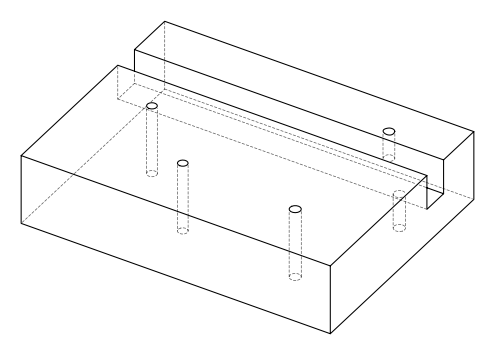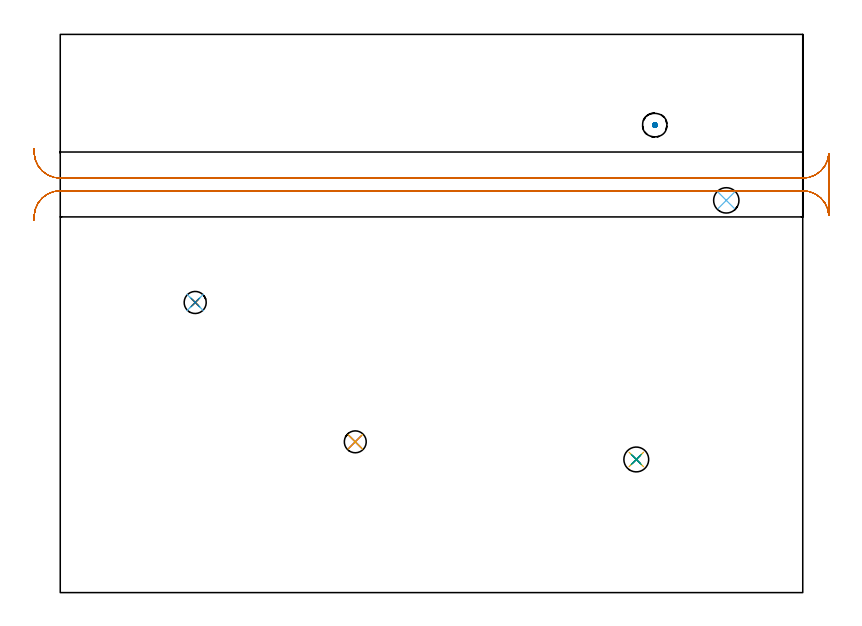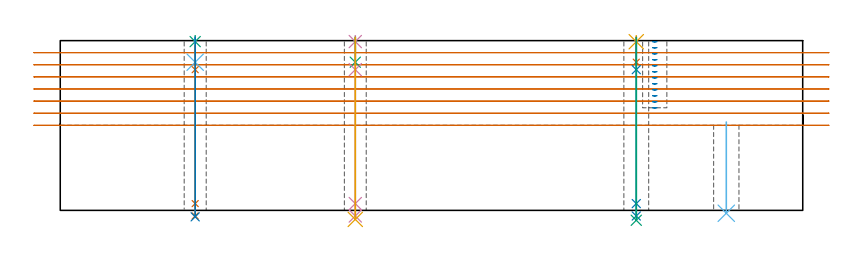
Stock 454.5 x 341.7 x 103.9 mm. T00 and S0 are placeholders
(PLAN: 15 operations, 12 tool changes, 18.8 min)
(1 MILL_RECTANGULAR_SLOT | SLOT_RECTANGULAR | UGT0201_004 | Follow Part, ap 8, ae 75% | 14.81 min | 934725 mm3)
(2 MILL_BLIND_HOLE_FROM_SOLID_MATERIAL | STEP1POCKET | UGT0201_130 | Spiral | 0.64 min | 7154 mm3)
(3 SPOT_DRILL | STEP1HOLE | NXT0321_9005460120000 | 0.03 min | 115 mm3)
(4 SPOT_DRILL_1 | STEP1HOLE_1 | NXT0321_9005460120000 | 0.03 min | 3 mm3)
(5 SPOT_DRILL_2 | STEP1HOLE_3 | NXT0321_9005460120000 | 0.03 min | 88 mm3)
(6 DRILL_BLIND_HOLE_INTO_CENTER | STEP1HOLE | NXT0301_059 | 0.06 min | 654 mm3)
(7 GUN_DRILL_THROUGH_HOLE | STEP1HOLE | UGT0307_005 | 0.51 min | 4908 mm3)
(8 DRILL_TO_ENLARGE_THROUGH_HOLE | STEP1HOLE | NXT0301_102 | 0.44 min | 9188 mm3)
(9 DRILL_BLIND_HOLE_INTO_CENTER_1 | STEP1HOLE_1 | NXT0301_059 | 0.06 min | 765 mm3)
(10 GUN_DRILL_THROUGH_HOLE_1 | STEP1HOLE_1 | UGT0307_005 | 0.51 min | 4857 mm3)
(11 DRILL_TO_ENLARGE_THROUGH_HOLE_1 | STEP1HOLE_1 | UGT0301_268 | 0.45 min | 8955 mm3)
(12 INDEXABLE_INSERT_DRILL_THROUGH_HOLE_FROM_SOLID | STEP1HOLE_2 | NXT0302_002 | 0.24 min | 9809 mm3)
(13 DRILL_BLIND_HOLE_INTO_CENTER_2 | STEP1HOLE_3 | NXT0301_059 | 0.06 min | 771 mm3)
(14 GUN_DRILL_THROUGH_HOLE_2 | STEP1HOLE_3 | UGT0307_005 | 0.52 min | 4857 mm3)
(15 DRILL_TO_ENLARGE_THROUGH_HOLE_2 | STEP1HOLE_3 | UGT0301_282 | 0.45 min | 13153 mm3)
(TOOL UGT0201_004 | End Mill 32 mm | D32 FL53 Z6)
(TOOL UGT0201_130 | Carbide End Mill 12.0 | D12 FL15 Z4)
(TOOL NXT0321_9005460120000 | NC Spot Drill, 142deg, 12mm, Carbide, Uncoated | D12 PA142 FL30 Z2)
(TOOL NXT0301_059 | Carbide Drill 8.8mm [860.1-0880-026A1-MM 2214] | D8.8 PA140 FL47 Z2)
(TOOL UGT0307_005 | Gun Drill 8.3 mm | D8.3 PA130 FL24 Z1)
(TOOL NXT0301_102 | Carbide Drill 13.5mm [860.1-1350-108A1-MM 2214] | D13.5 PA140 FL123 Z2)
(TOOL UGT0301_268 | Twist Drill 13.4 mm | D13.4 PA118 FL108 Z2)
(TOOL NXT0302_002 | Index. Insert Drill 15.5mm [880-D1550L20-05] | D15.5 PA176 FL78 Z2)
(TOOL UGT0301_282 | Twist Drill 15.2 mm | D15.2 PA118 FL120 Z2)
(OP 1 MILL_RECTANGULAR_SLOT)
G17 G21 G94 G90
T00 M6
G54
G17 G0 G90 X-16.154 Y227.985 S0 M3
G43 Z113.9 H0
Z96.5
G94 G1 X-15.97 Y230.979 F250.
G2 X0. Y246. R16. F500.
G1 X454.5
G2 X470.47 Y230.979 R16.
G1 X470.5
Y268.721
X470.47
G2 X454.5 Y253.7 R16.
G1 X0.
G2 X-15.97 Y268.721 R16.
G1 X-16.154 Y271.715 F250.
G0 Y227.985 Z89.1
G1 X-15.97 Y230.979
G2 X0. Y246. R16. F500.
G1 X454.5
G2 X470.47 Y230.979 R16.
G1 X470.5
Y268.721
X470.47
G2 X454.5 Y253.7 R16.
G1 X0.
G2 X-15.97 Y268.721 R16.
G1 X-16.154 Y271.715 F250.
G0 Y227.985 Z81.7
G1 X-15.97 Y230.979
G2 X0. Y246. R16. F500.
G1 X454.5
G2 X470.47 Y230.979 R16.
G1 X470.5
Y268.721
X470.47
G2 X454.5 Y253.7 R16.
G1 X0.
G2 X-15.97 Y268.721 R16.
G1 X-16.154 Y271.715 F250.
G0 Y227.985 Z74.3
G1 X-15.97 Y230.979
G2 X0. Y246. R16. F500.
G1 X454.5
G2 X470.47 Y230.979 R16.
G1 X470.5
Y268.721
X470.47
G2 X454.5 Y253.7 R16.
G1 X0.
G2 X-15.97 Y268.721 R16.
G1 X-16.154 Y271.715 F250.
G0 Y227.985 Z66.9
G1 X-15.97 Y230.979
G2 X0. Y246. R16. F500.
G1 X454.5
G2 X470.47 Y230.979 R16.
G1 X470.5
Y268.721
X470.47
G2 X454.5 Y253.7 R16.
G1 X0.
G2 X-15.97 Y268.721 R16.
G1 X-16.154 Y271.715 F250.
G0 Y227.985 Z59.5
G1 X-15.97 Y230.979
G2 X0. Y246. R16. F500.
G1 X454.5
G2 X470.47 Y230.979 R16.
G1 X470.5
Y268.721
X470.47
G2 X454.5 Y253.7 R16.
G1 X0.
G2 X-15.97 Y268.721 R16.
G1 X-16.154 Y271.715 F250.
G0 Y227.985 Z52.1
G1 X-15.97 Y230.979
G2 X0. Y246. R16. F500.
G1 X454.5
G2 X470.47 Y230.979 R16.
G1 X470.5
Y268.721
X470.47
G2 X454.5 Y253.7 R16.
G1 X0.
G2 X-15.97 Y268.721 R16.
G1 X-16.154 Y271.715 F250.
G0 Z113.9
M5
M2
(OP 2 MILL_BLIND_HOLE_FROM_SOLID_MATERIAL)
G17 G21 G94 G90
T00 M6
G54
G17 G0 G90 X363.9 Y286.2 S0 M3
G43 Z113.9 H0
Z103.225
G94 G3 X364.6 Y286.9 R0.7 F250.
X363.9 Y287.6 R0.7
X362.5 Y286.2 R1.4
X363.9 Y287.6 R-1.4
X363.2 Y286.9 R0.7
X363.9 Y286.2 R0.7
G0 Z99.55
G3 X364.6 Y286.9 R0.7
X363.9 Y287.6 R0.7
X362.5 Y286.2 R1.4
X363.9 Y287.6 R-1.4
X363.2 Y286.9 R0.7
X363.9 Y286.2 R0.7
G0 Z95.875
G3 X364.6 Y286.9 R0.7
X363.9 Y287.6 R0.7
X362.5 Y286.2 R1.4
X363.9 Y287.6 R-1.4
X363.2 Y286.9 R0.7
X363.9 Y286.2 R0.7
G0 Z92.2
G3 X364.6 Y286.9 R0.7
X363.9 Y287.6 R0.7
X362.5 Y286.2 R1.4
X363.9 Y287.6 R-1.4
X363.2 Y286.9 R0.7
X363.9 Y286.2 R0.7
G0 Z88.525
G3 X364.6 Y286.9 R0.7
X363.9 Y287.6 R0.7
X362.5 Y286.2 R1.4
X363.9 Y287.6 R-1.4
X363.2 Y286.9 R0.7
X363.9 Y286.2 R0.7
G0 Z84.85
G3 X364.6 Y286.9 R0.7
X363.9 Y287.6 R0.7
X362.5 Y286.2 R1.4
X363.9 Y287.6 R-1.4
X363.2 Y286.9 R0.7
X363.9 Y286.2 R0.7
G0 Z81.175
G3 X364.6 Y286.9 R0.7
X363.9 Y287.6 R0.7
X362.5 Y286.2 R1.4
X363.9 Y287.6 R-1.4
X363.2 Y286.9 R0.7
X363.9 Y286.2 R0.7
G0 Z77.5
G3 X364.6 Y286.9 R0.7
X363.9 Y287.6 R0.7
X362.5 Y286.2 R1.4
X363.9 Y287.6 R-1.4
X363.2 Y286.9 R0.7
X363.9 Y286.2 R0.7
G0 Z73.825
G3 X364.6 Y286.9 R0.7
X363.9 Y287.6 R0.7
X362.5 Y286.2 R1.4
X363.9 Y287.6 R-1.4
X363.2 Y286.9 R0.7
X363.9 Y286.2 R0.7
G0 Z70.15
G3 X364.6 Y286.9 R0.7
X363.9 Y287.6 R0.7
X362.5 Y286.2 R1.4
X363.9 Y287.6 R-1.4
X363.2 Y286.9 R0.7
X363.9 Y286.2 R0.7
G0 Z66.475
G3 X364.6 Y286.9 R0.7
X363.9 Y287.6 R0.7
X362.5 Y286.2 R1.4
X363.9 Y287.6 R-1.4
X363.2 Y286.9 R0.7
X363.9 Y286.2 R0.7
G0 Z62.8
G3 X364.6 Y286.9 R0.7
X363.9 Y287.6 R0.7
X362.5 Y286.2 R1.4
X363.9 Y287.6 R-1.4
X363.2 Y286.9 R0.7
X363.9 Y286.2 R0.7
G0 Z113.9
M5
M2
(OP 3 SPOT_DRILL)
G17 G21 G94 G90
T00 M6
G54
G17 G0 G90 X82.6 Y177.6 S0 M3
G43 Z113.9 H0
G94 G81 G98 Z103.31 F250. R106.9
G80
M5
M2
(OP 4 SPOT_DRILL_1)
G17 G21 G94 G90
T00 M6
G54
G17 G0 G90 X180.6 Y92.3 S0 M3
G43 Z113.9 H0
G94 G81 G98 Z103.323 F250. R106.9
G80
M5
M2
(OP 5 SPOT_DRILL_2)
G17 G21 G94 G90
T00 M6
G54
G17 G0 G90 X352.6 Y81.5 S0 M3
G43 Z113.9 H0
G94 G81 G98 Z103.246 F250. R106.9
G80
M5
M2
(OP 6 DRILL_BLIND_HOLE_INTO_CENTER)
G17 G21 G94 G90
T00 M6
G54
G17 G0 G90 X82.6 Y177.6 S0 M3
G43 Z113.9 H1
G94 G81 G98 Z90.7 F250. R105.9
G80
M5
M2
(OP 7 GUN_DRILL_THROUGH_HOLE)
G17 G21 G94 G90
T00 M6
G54
G17 G0 G90 X82.6 Y177.6 M8
G43 Z113.9 H0
Z100.944
S716 M3
G94 G1 Z86.125 F125. M26
G4 X.084
Z4.15 F250.
G4 X.084
Z-3.435 F125.
G4 X.084
M5
M9
G0 Z100.944
Z113.9
M2
(OP 8 DRILL_TO_ENLARGE_THROUGH_HOLE)
G17 G21 G94 G90
T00 M6
G54
G17 G0 G90 X82.6 Y177.6 S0 M3
G43 Z113.9 H1
G94 G73 G98 Z-3.957 F250. Q13.482 R105.9
G80
M5
M2
(OP 9 DRILL_BLIND_HOLE_INTO_CENTER_1)
G17 G21 G94 G90
T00 M6
G54
G17 G0 G90 X180.6 Y92.3 S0 M3
G43 Z113.9 H1
G94 G81 G98 Z90.7 F250. R105.9
G80
M5
M2
(OP 10 GUN_DRILL_THROUGH_HOLE_1)
G17 G21 G94 G90
T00 M6
G54
G17 G0 G90 X180.6 Y92.3 M8
G43 Z113.9 H0
Z100.753
S716 M3
G94 G1 Z86.125 F125. M26
G4 X.084
Z4.15 F250.
G4 X.084
Z-3.435 F125.
G4 X.084
M5
M9
G0 Z100.753
Z113.9
M2
(OP 11 DRILL_TO_ENLARGE_THROUGH_HOLE_1)
G17 G21 G94 G90
T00 M6
G54
G17 G0 G90 X180.6 Y92.3 S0 M3
G43 Z113.9 H0
G94 G73 G98 Z-5.526 F250. Q12.158 R105.9
G80
M5
M2
(OP 12 INDEXABLE_INSERT_DRILL_THROUGH_HOLE_FROM_SOLID)
G17 G21 G94 G90
T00 M6
G54
G17 G0 G90 X407.7 Y240.1 S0 M3
G43 Z113.9 H1
G94 G81 G98 Z-1.771 F250. R54.1
G80
M5
M2
(OP 13 DRILL_BLIND_HOLE_INTO_CENTER_2)
G17 G21 G94 G90
T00 M6
G54
G17 G0 G90 X352.6 Y81.5 S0 M3
G43 Z113.9 H1
G94 G81 G98 Z90.7 F250. R105.9
G80
M5
M2
(OP 14 GUN_DRILL_THROUGH_HOLE_2)
G17 G21 G94 G90
T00 M6
G54
G17 G0 G90 X352.6 Y81.5 M8
G43 Z113.9 H0
Z101.9
S716 M3
G94 G1 Z86.125 F125. M26
G4 X.084
Z4.15 F250.
G4 X.084
Z-3.435 F125.
G4 X.084
M5
M9
G0 Z101.9
Z113.9
M2
(OP 15 DRILL_TO_ENLARGE_THROUGH_HOLE_2)
G17 G21 G94 G90
T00 M6
G54
G17 G0 G90 X352.6 Y81.5 S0 M3
G43 Z113.9 H0
G94 G73 G98 Z-6.067 F250. Q13.746 R105.9
G80
M5
M2
